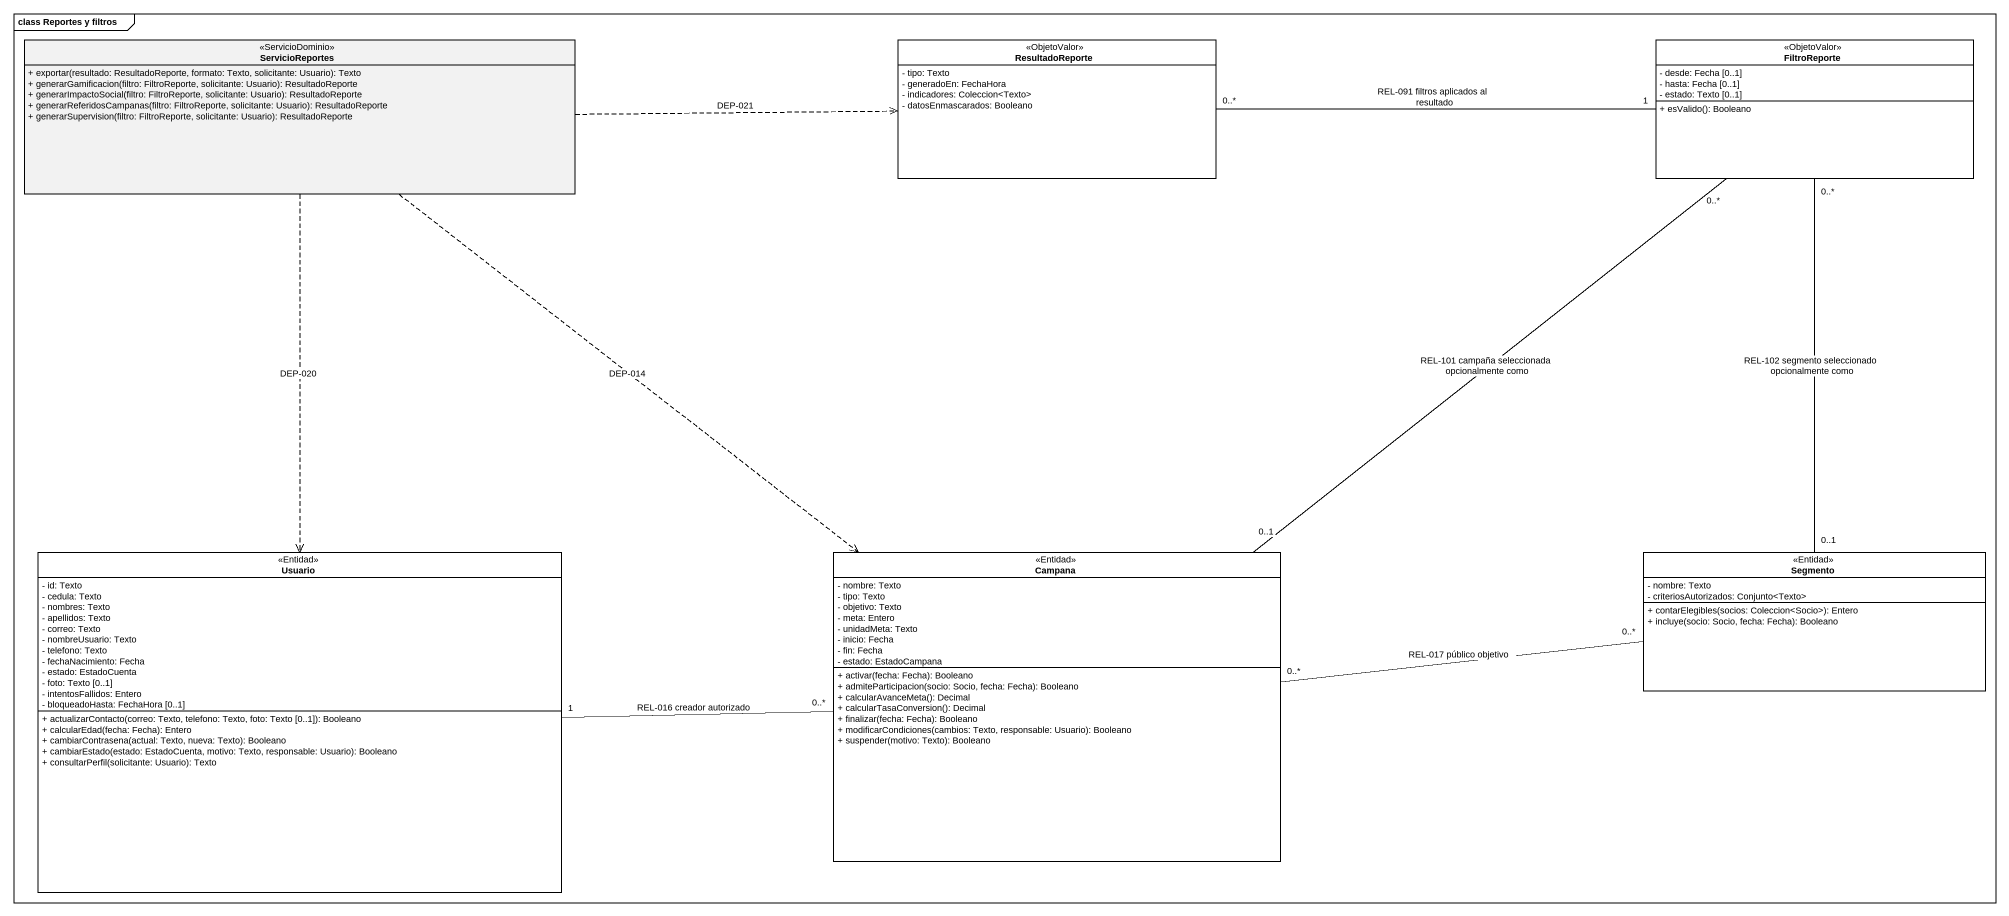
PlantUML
@startuml
mainframe class Reportes y filtros
hide circle
hide empty members
skinparam classAttributeIconSize 0
class ServicioReportes <<ServicioDominio>> #F2F2F2 {
  + exportar(resultado: ResultadoReporte, formato: Texto, solicitante: Usuario): Texto
  + generarGamificacion(filtro: FiltroReporte, solicitante: Usuario): ResultadoReporte
  + generarImpactoSocial(filtro: FiltroReporte, solicitante: Usuario): ResultadoReporte
  + generarReferidosCampanas(filtro: FiltroReporte, solicitante: Usuario): ResultadoReporte
  + generarSupervision(filtro: FiltroReporte, solicitante: Usuario): ResultadoReporte
}
class ResultadoReporte <<ObjetoValor>> #FFFFFF {
  - tipo: Texto
  - generadoEn: FechaHora
  - indicadores: Coleccion<Texto>
  - datosEnmascarados: Booleano
}
class FiltroReporte <<ObjetoValor>> #FFFFFF {
  - desde: Fecha [0..1]
  - hasta: Fecha [0..1]
  - estado: Texto [0..1]
  + esValido(): Booleano
}
class Usuario <<Entidad>> #FFFFFF {
  - id: Texto
  - cedula: Texto
  - nombres: Texto
  - apellidos: Texto
  - correo: Texto
  - nombreUsuario: Texto
  - telefono: Texto
  - fechaNacimiento: Fecha
  - estado: EstadoCuenta
  - foto: Texto [0..1]
  - intentosFallidos: Entero
  - bloqueadoHasta: FechaHora [0..1]
  + actualizarContacto(correo: Texto, telefono: Texto, foto: Texto [0..1]): Booleano
  + calcularEdad(fecha: Fecha): Entero
  + cambiarContrasena(actual: Texto, nueva: Texto): Booleano
  + cambiarEstado(estado: EstadoCuenta, motivo: Texto, responsable: Usuario): Booleano
  + consultarPerfil(solicitante: Usuario): Texto
}
class Campana <<Entidad>> #FFFFFF {
  - nombre: Texto
  - tipo: Texto
  - objetivo: Texto
  - meta: Entero
  - unidadMeta: Texto
  - inicio: Fecha
  - fin: Fecha
  - estado: EstadoCampana
  + activar(fecha: Fecha): Booleano
  + admiteParticipacion(socio: Socio, fecha: Fecha): Booleano
  + calcularAvanceMeta(): Decimal
  + calcularTasaConversion(): Decimal
  + finalizar(fecha: Fecha): Booleano
  + modificarCondiciones(cambios: Texto, responsable: Usuario): Booleano
  + suspender(motivo: Texto): Booleano
}
class Segmento <<Entidad>> #FFFFFF {
  - nombre: Texto
  - criteriosAutorizados: Conjunto<Texto>
  + contarElegibles(socios: Coleccion<Socio>): Entero
  + incluye(socio: Socio, fecha: Fecha): Booleano
}
ServicioReportes .right.> ResultadoReporte : DEP-021
ServicioReportes ..> Usuario : DEP-020
ServicioReportes ..> Campana : DEP-014
FiltroReporte "1" -left- "0..*" ResultadoReporte : REL-091 filtros aplicados al resultado
Usuario "1" -right- "0..*" Campana : REL-016 creador autorizado
Campana "0..1" -up- "0..*" FiltroReporte : REL-101 campaña seleccionada opcionalmente como
Campana "0..*" -right- "0..*" Segmento : REL-017 público objetivo
Segmento "0..1" -up- "0..*" FiltroReporte : REL-102 segmento seleccionado opcionalmente como
@enduml
